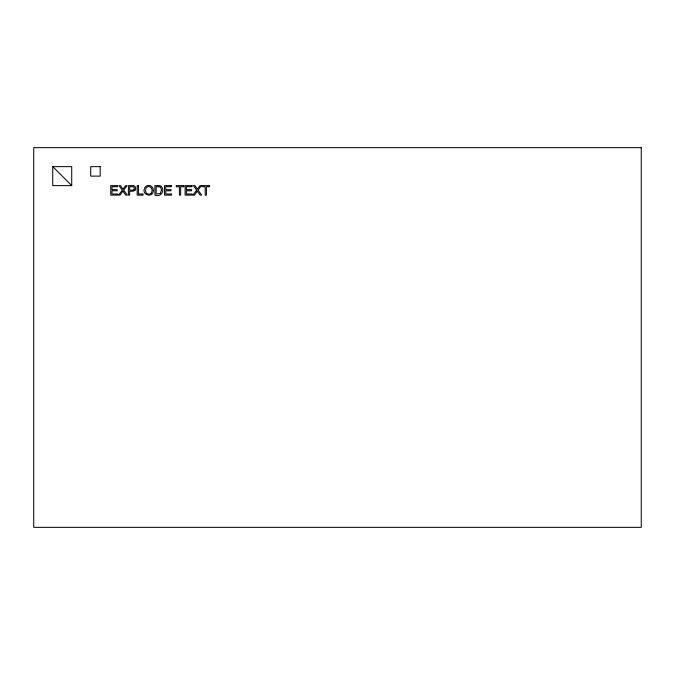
<?xml version="1.0" encoding="UTF-8"?>
<svg xmlns="http://www.w3.org/2000/svg" width="675" height="675" viewBox="0 0 675 675"><rect width="100%" height="100%" fill="white"/><g stroke="black" fill="none" stroke-linecap="round" stroke-linejoin="round"><path stroke-width="1.01" d="M134.857 190.426L133.211 191.177L129.642 191.261L129.642 195.117L128.385 195.117L128.385 185.633L132.199 185.633A8.387 8.387 0 0 1 133.414 185.709M52.734 166.641L71.719 166.641L71.719 185.625L52.734 185.625L52.734 166.641L71.719 185.625M158.169 185.633L154.904 185.633L154.904 195.117C160.658 197.809 165.518 190.468 161.182 186.384M133.431 185.608A2.81 2.81 0 0 1 134.823 190.384M133.886 189.633A1.477 1.477 0 0 1 133.431 189.928A3.67 3.67 0 0 1 132.097 190.114L129.642 190.139L129.642 186.747L132.173 186.747A6.033 6.033 0 0 1 133.245 186.815A1.645 1.645 0 0 1 133.81 189.557M151.183 193.084A3.172 3.172 0 0 1 146.441 193.21A3.991 3.991 0 0 1 145.564 190.519L146.146 187.844A2.396 2.396 0 0 1 146.467 187.456C149.318 184.655 153.276 188.595 151.816 191.827A3.333 3.333 0 0 1 151.192 193.084M158.178 185.718A5.948 5.948 0 0 1 161.266 186.173M161.452 190.299L160.287 193.514L156.161 193.995L156.161 186.747L158.153 186.747A5.408 5.408 0 0 1 159.781 186.907A2.548 2.548 0 0 1 160.945 188.03L161.452 190.299M153.284 190.384C153.731 198.155 141.244 195.387 144.534 188.393A4.345 4.345 0 0 1 145.328 186.967A4.328 4.328 0 0 1 148.264 185.482C151.065 185.051 153.512 187.642 153.284 190.384M122.926 191.101L120.091 195.117L118.581 195.117L122.251 190.173L119.019 185.633L120.513 185.633L122.74 188.806A7.83 7.83 0 0 1 123.002 189.228A10.682 10.682 0 0 1 123.255 188.831L125.66 185.633L127.018 185.633L123.694 190.105L127.28 195.117L125.727 195.117L122.951 191.143M197.303 191.101L194.468 195.117L192.966 195.117L196.627 190.173L193.396 185.633L194.889 185.633L197.117 188.806A7.83 7.83 0 0 1 197.378 189.228A10.682 10.682 0 0 1 197.632 188.831L200.036 185.633L201.403 185.633L198.07 190.105L201.656 195.117L200.104 195.117L197.328 191.143M641.25 147.656L33.75 147.656L33.75 527.344L641.25 527.344L641.25 147.656M100.195 166.641L90.703 166.641L90.703 176.133L100.195 176.133L100.195 166.641M117.593 185.633L110.734 185.633L110.734 195.117L117.813 195.117L117.813 193.995L111.991 193.995L111.991 190.772L117.239 190.772L117.239 189.658L111.991 189.658L111.991 186.747L117.593 186.747L117.593 185.633M138.426 185.633L137.177 185.633L137.177 195.117L143.1 195.117L143.1 193.995L138.426 193.995L138.426 185.633M171.357 185.633L164.498 185.633L164.498 195.117L171.577 195.117L171.577 193.995L165.755 193.995L165.755 190.772L171.003 190.772L171.003 189.658L165.755 189.658L165.755 186.747L171.357 186.747L171.357 185.633M183.803 185.633L176.285 185.633L176.285 186.747L179.407 186.747L179.407 195.117L180.664 195.117L180.664 186.747L183.803 186.747L183.803 185.633M191.97 185.633L185.11 185.633L185.11 195.117L192.189 195.117L192.189 193.995L186.368 193.995L186.368 190.772L191.616 190.772L191.616 189.658L186.368 189.658L186.368 186.747L191.97 186.747L191.97 185.633M209.571 185.633L202.053 185.633L202.053 186.747L205.175 186.747L205.175 195.117L206.432 195.117L206.432 186.747L209.571 186.747L209.571 185.633"/></g></svg>
